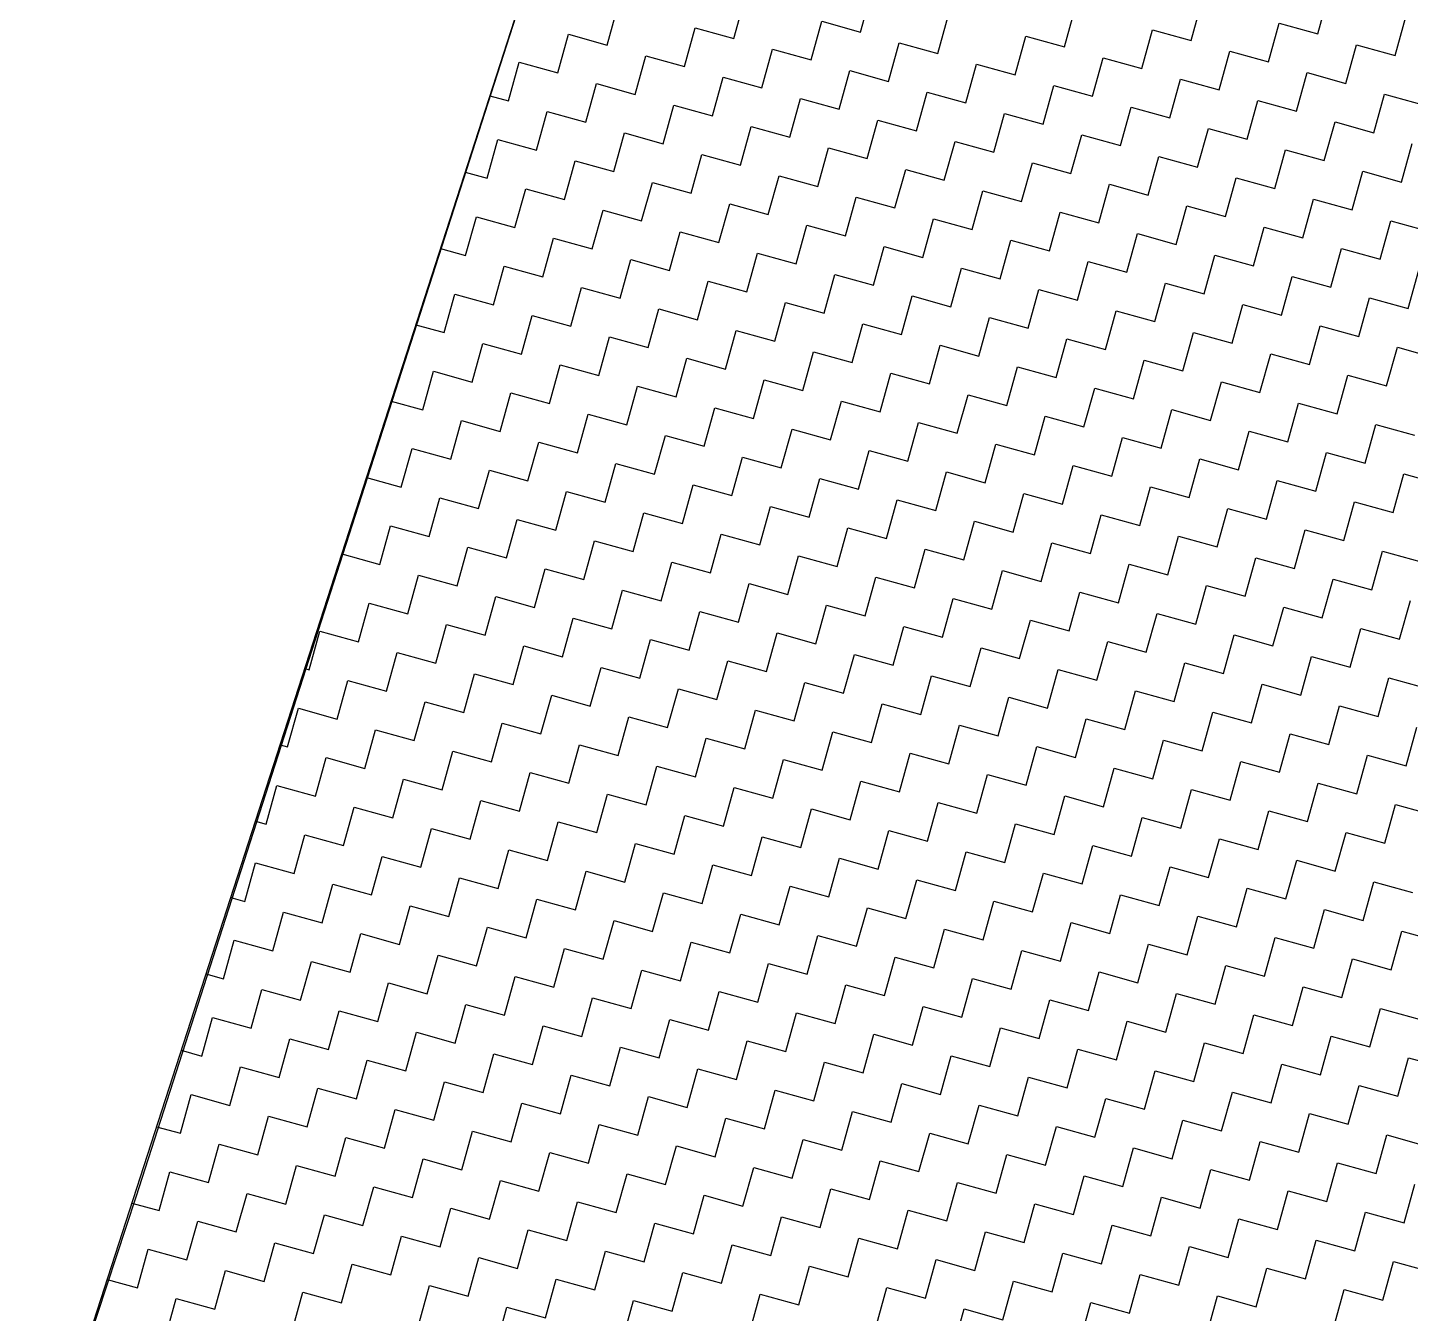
# Model space of a CAD drawing. Header units: metres. Extents: x 291974 to 293244, y 2020596 to 2023640.
# Drawn here: x 292537.1 to 292623.3, y 2022841 to 2022921.2 of the extents above; entities that cross this region are included whole.
import ezdxf

# ---------------------------------------------------------------- set-up
doc = ezdxf.new("R2010")
doc.units = ezdxf.units.M
doc.header["$MEASUREMENT"] = 0
doc.layers.add('POLY_HATCH', color=12, linetype='Continuous')
doc.layers.add('V_BOUND_LINE', color=7, linetype='Continuous')

msp = doc.modelspace()

# ---------------------------------------------------------------- linework, layer by layer
at = {"layer": 'POLY_HATCH'}
msp.add_line((292537.101, 2022827.772), (292619.303, 2023082.129), dxfattribs=at)
at = {"layer": 'POLY_HATCH', "linetype": 'Continuous'}
for p, q in [((292573.252, 2022920.145), (292573.92, 2022922.556)), ((292581.151, 2022920.55), (292581.82, 2022922.961)), ((292589.051, 2022920.955), (292589.72, 2022923.365)), ((292609.672, 2022920.428), (292610.341, 2022922.838)), ((292617.572, 2022920.832), (292618.241, 2022923.243)), ((292593.872, 2022919.618), (292594.541, 2022922.028)), ((292601.772, 2022920.023), (292602.441, 2022922.433)), ((292622.393, 2022919.495), (292623.061, 2022921.906)), ((292570.173, 2022918.403), (292570.841, 2022920.814)), ((292570.841, 2022920.814), (292573.252, 2022920.145)), ((292578.072, 2022918.808), (292578.741, 2022921.219)), ((292578.741, 2022921.219), (292581.151, 2022920.55)), ((292585.972, 2022919.213), (292586.641, 2022921.624)), ((292586.641, 2022921.624), (292589.051, 2022920.955)), ((292606.593, 2022918.686), (292607.262, 2022921.096)), ((292607.262, 2022921.096), (292609.672, 2022920.428)), ((292614.493, 2022919.091), (292615.162, 2022921.501)), ((292615.162, 2022921.501), (292617.572, 2022920.832)), ((292590.793, 2022917.876), (292591.462, 2022920.286)), ((292591.462, 2022920.286), (292593.872, 2022919.618)), ((292598.693, 2022918.281), (292599.362, 2022920.691)), ((292599.362, 2022920.691), (292601.772, 2022920.023)), ((292619.314, 2022917.753), (292619.982, 2022920.164)), ((292619.982, 2022920.164), (292622.393, 2022919.495)), ((292574.993, 2022917.066), (292575.662, 2022919.477)), ((292575.662, 2022919.477), (292578.072, 2022918.808)), ((292582.893, 2022917.471), (292583.562, 2022919.882)), ((292583.562, 2022919.882), (292585.972, 2022919.213)), ((292603.514, 2022916.944), (292604.183, 2022919.354)), ((292604.183, 2022919.354), (292606.593, 2022918.686)), ((292611.414, 2022917.349), (292612.083, 2022919.759)), ((292612.083, 2022919.759), (292614.493, 2022919.091)), ((292567.094, 2022916.662), (292567.762, 2022919.072)), ((292567.762, 2022919.072), (292570.173, 2022918.403)), ((292587.714, 2022916.134), (292588.383, 2022918.545)), ((292588.383, 2022918.545), (292590.793, 2022917.876)), ((292595.614, 2022916.539), (292596.283, 2022918.949)), ((292596.283, 2022918.949), (292598.693, 2022918.281)), ((292616.235, 2022916.012), (292616.903, 2022918.422)), ((292616.903, 2022918.422), (292619.314, 2022917.753)), ((292571.914, 2022915.324), (292572.583, 2022917.735)), ((292572.583, 2022917.735), (292574.993, 2022917.066)), ((292579.814, 2022915.729), (292580.483, 2022918.14)), ((292580.483, 2022918.14), (292582.893, 2022917.471)), ((292600.435, 2022915.202), (292601.104, 2022917.612)), ((292601.104, 2022917.612), (292603.514, 2022916.944)), ((292608.335, 2022915.607), (292609.004, 2022918.017)), ((292609.004, 2022918.017), (292611.414, 2022917.349)), ((292565.932, 2022916.984), (292567.094, 2022916.662)), ((292584.635, 2022914.392), (292585.304, 2022916.803)), ((292585.304, 2022916.803), (292587.714, 2022916.134)), ((292592.535, 2022914.797), (292593.204, 2022917.207)), ((292593.204, 2022917.207), (292595.614, 2022916.539)), ((292613.156, 2022914.27), (292613.824, 2022916.68)), ((292613.824, 2022916.68), (292616.235, 2022916.012)), ((292621.056, 2022914.674), (292621.724, 2022917.085)), ((292621.724, 2022917.085), (292624.135, 2022916.416)), ((292568.835, 2022913.583), (292569.504, 2022915.993)), ((292569.504, 2022915.993), (292571.914, 2022915.324)), ((292576.735, 2022913.987), (292577.404, 2022916.398)), ((292577.404, 2022916.398), (292579.814, 2022915.729)), ((292597.356, 2022913.46), (292598.025, 2022915.87)), ((292598.025, 2022915.87), (292600.435, 2022915.202)), ((292605.256, 2022913.865), (292605.925, 2022916.275)), ((292605.925, 2022916.275), (292608.335, 2022915.607)), ((292581.556, 2022912.65), (292582.225, 2022915.061)), ((292582.225, 2022915.061), (292584.635, 2022914.392)), ((292589.456, 2022913.055), (292590.125, 2022915.466)), ((292590.125, 2022915.466), (292592.535, 2022914.797)), ((292610.077, 2022912.528), (292610.745, 2022914.938)), ((292610.745, 2022914.938), (292613.156, 2022914.27)), ((292617.977, 2022912.933), (292618.645, 2022915.343)), ((292618.645, 2022915.343), (292621.056, 2022914.674)), ((292565.756, 2022911.841), (292566.425, 2022914.251)), ((292566.425, 2022914.251), (292568.835, 2022913.583)), ((292573.656, 2022912.245), (292574.325, 2022914.656)), ((292574.325, 2022914.656), (292576.735, 2022913.987)), ((292594.277, 2022911.718), (292594.946, 2022914.128)), ((292594.946, 2022914.128), (292597.356, 2022913.46)), ((292602.177, 2022912.123), (292602.846, 2022914.533)), ((292602.846, 2022914.533), (292605.256, 2022913.865)), ((292622.798, 2022911.595), (292623.466, 2022914.006)), ((292578.477, 2022910.908), (292579.146, 2022913.319)), ((292579.146, 2022913.319), (292581.556, 2022912.65)), ((292586.377, 2022911.313), (292587.046, 2022913.724)), ((292587.046, 2022913.724), (292589.456, 2022913.055)), ((292606.998, 2022910.786), (292607.666, 2022913.196)), ((292607.666, 2022913.196), (292610.077, 2022912.528)), ((292614.898, 2022911.191), (292615.566, 2022913.601)), ((292615.566, 2022913.601), (292617.977, 2022912.933)), ((292564.392, 2022912.219), (292565.756, 2022911.841)), ((292570.577, 2022910.504), (292571.246, 2022912.914)), ((292571.246, 2022912.914), (292573.656, 2022912.245)), ((292591.198, 2022909.976), (292591.867, 2022912.387)), ((292591.867, 2022912.387), (292594.277, 2022911.718)), ((292599.098, 2022910.381), (292599.767, 2022912.791)), ((292599.767, 2022912.791), (292602.177, 2022912.123)), ((292619.719, 2022909.854), (292620.387, 2022912.264)), ((292620.387, 2022912.264), (292622.798, 2022911.595)), ((292575.398, 2022909.166), (292576.067, 2022911.577)), ((292576.067, 2022911.577), (292578.477, 2022910.908)), ((292583.298, 2022909.571), (292583.967, 2022911.982)), ((292583.967, 2022911.982), (292586.377, 2022911.313)), ((292603.919, 2022909.044), (292604.587, 2022911.454)), ((292604.587, 2022911.454), (292606.998, 2022910.786)), ((292611.819, 2022909.449), (292612.487, 2022911.859)), ((292612.487, 2022911.859), (292614.898, 2022911.191)), ((292567.498, 2022908.762), (292568.167, 2022911.172)), ((292568.167, 2022911.172), (292570.577, 2022910.504)), ((292588.119, 2022908.234), (292588.788, 2022910.645)), ((292588.788, 2022910.645), (292591.198, 2022909.976)), ((292596.019, 2022908.639), (292596.688, 2022911.049)), ((292596.688, 2022911.049), (292599.098, 2022910.381)), ((292616.64, 2022908.112), (292617.308, 2022910.522)), ((292617.308, 2022910.522), (292619.719, 2022909.854)), ((292572.319, 2022907.425), (292572.988, 2022909.835)), ((292572.988, 2022909.835), (292575.398, 2022909.166)), ((292580.219, 2022907.829), (292580.888, 2022910.24)), ((292580.888, 2022910.24), (292583.298, 2022909.571)), ((292600.84, 2022907.302), (292601.508, 2022909.712)), ((292601.508, 2022909.712), (292603.919, 2022909.044)), ((292608.74, 2022907.707), (292609.408, 2022910.117)), ((292609.408, 2022910.117), (292611.819, 2022909.449)), ((292564.419, 2022907.02), (292565.088, 2022909.43)), ((292565.088, 2022909.43), (292567.498, 2022908.762)), ((292585.04, 2022906.492), (292585.709, 2022908.903)), ((292585.709, 2022908.903), (292588.119, 2022908.234)), ((292592.94, 2022906.897), (292593.609, 2022909.308)), ((292593.609, 2022909.308), (292596.019, 2022908.639)), ((292613.561, 2022906.37), (292614.229, 2022908.78)), ((292614.229, 2022908.78), (292616.64, 2022908.112)), ((292621.461, 2022906.775), (292622.129, 2022909.185)), ((292622.129, 2022909.185), (292624.54, 2022908.516)), ((292569.24, 2022905.683), (292569.909, 2022908.093)), ((292569.909, 2022908.093), (292572.319, 2022907.425)), ((292577.14, 2022906.087), (292577.809, 2022908.498)), ((292577.809, 2022908.498), (292580.219, 2022907.829)), ((292597.761, 2022905.56), (292598.429, 2022907.97)), ((292598.429, 2022907.97), (292600.84, 2022907.302)), ((292605.661, 2022905.965), (292606.329, 2022908.375)), ((292606.329, 2022908.375), (292608.74, 2022907.707)), ((292562.853, 2022907.454), (292564.419, 2022907.02)), ((292581.961, 2022904.75), (292582.63, 2022907.161)), ((292582.63, 2022907.161), (292585.04, 2022906.492)), ((292589.861, 2022905.155), (292590.53, 2022907.566)), ((292590.53, 2022907.566), (292592.94, 2022906.897)), ((292610.482, 2022904.628), (292611.15, 2022907.038)), ((292611.15, 2022907.038), (292613.561, 2022906.37)), ((292618.382, 2022905.033), (292619.05, 2022907.443)), ((292619.05, 2022907.443), (292621.461, 2022906.775)), ((292566.161, 2022903.941), (292566.83, 2022906.351)), ((292566.83, 2022906.351), (292569.24, 2022905.683)), ((292574.061, 2022904.346), (292574.73, 2022906.756)), ((292574.73, 2022906.756), (292577.14, 2022906.087)), ((292594.682, 2022903.818), (292595.35, 2022906.229)), ((292595.35, 2022906.229), (292597.761, 2022905.56)), ((292602.582, 2022904.223), (292603.25, 2022906.633)), ((292603.25, 2022906.633), (292605.661, 2022905.965)), ((292578.882, 2022903.008), (292579.551, 2022905.419)), ((292579.551, 2022905.419), (292581.961, 2022904.75)), ((292586.782, 2022903.413), (292587.451, 2022905.824)), ((292587.451, 2022905.824), (292589.861, 2022905.155)), ((292607.403, 2022902.886), (292608.071, 2022905.296)), ((292608.071, 2022905.296), (292610.482, 2022904.628)), ((292615.303, 2022903.291), (292615.971, 2022905.701)), ((292615.971, 2022905.701), (292618.382, 2022905.033)), ((292623.203, 2022903.696), (292623.871, 2022906.106)), ((292563.082, 2022902.199), (292563.751, 2022904.609)), ((292563.751, 2022904.609), (292566.161, 2022903.941)), ((292570.982, 2022902.604), (292571.651, 2022905.014)), ((292571.651, 2022905.014), (292574.061, 2022904.346)), ((292591.603, 2022902.076), (292592.271, 2022904.487)), ((292592.271, 2022904.487), (292594.682, 2022903.818)), ((292599.503, 2022902.481), (292600.171, 2022904.891)), ((292600.171, 2022904.891), (292602.582, 2022904.223)), ((292575.803, 2022901.267), (292576.472, 2022903.677)), ((292576.472, 2022903.677), (292578.882, 2022903.008)), ((292583.703, 2022901.671), (292584.372, 2022904.082)), ((292584.372, 2022904.082), (292586.782, 2022903.413)), ((292612.224, 2022901.549), (292612.892, 2022903.959)), ((292612.892, 2022903.959), (292615.303, 2022903.291)), ((292620.124, 2022901.954), (292620.792, 2022904.364)), ((292620.792, 2022904.364), (292623.203, 2022903.696)), ((292567.903, 2022900.862), (292568.572, 2022903.272)), ((292568.572, 2022903.272), (292570.982, 2022902.604)), ((292588.524, 2022900.334), (292589.192, 2022902.745)), ((292589.192, 2022902.745), (292591.603, 2022902.076)), ((292596.424, 2022900.739), (292597.092, 2022903.15)), ((292597.092, 2022903.15), (292599.503, 2022902.481)), ((292604.324, 2022901.144), (292604.992, 2022903.554)), ((292604.992, 2022903.554), (292607.403, 2022902.886)), ((292561.313, 2022902.69), (292563.082, 2022902.199)), ((292572.724, 2022899.525), (292573.393, 2022901.935)), ((292573.393, 2022901.935), (292575.803, 2022901.267)), ((292580.624, 2022899.929), (292581.293, 2022902.34)), ((292581.293, 2022902.34), (292583.703, 2022901.671)), ((292609.145, 2022899.807), (292609.813, 2022902.217)), ((292609.813, 2022902.217), (292612.224, 2022901.549)), ((292617.045, 2022900.212), (292617.713, 2022902.622)), ((292617.713, 2022902.622), (292620.124, 2022901.954)), ((292564.824, 2022899.12), (292565.493, 2022901.53)), ((292565.493, 2022901.53), (292567.903, 2022900.862)), ((292585.445, 2022898.592), (292586.113, 2022901.003)), ((292586.113, 2022901.003), (292588.524, 2022900.334)), ((292593.345, 2022898.997), (292594.013, 2022901.408)), ((292594.013, 2022901.408), (292596.424, 2022900.739)), ((292601.245, 2022899.402), (292601.913, 2022901.812)), ((292601.913, 2022901.812), (292604.324, 2022901.144)), ((292621.866, 2022898.875), (292622.534, 2022901.285)), ((292622.534, 2022901.285), (292624.945, 2022900.617)), ((292569.645, 2022897.783), (292570.314, 2022900.193)), ((292570.314, 2022900.193), (292572.724, 2022899.525)), ((292577.545, 2022898.188), (292578.214, 2022900.598)), ((292578.214, 2022900.598), (292580.624, 2022899.929)), ((292606.066, 2022898.065), (292606.734, 2022900.475)), ((292606.734, 2022900.475), (292609.145, 2022899.807)), ((292613.966, 2022898.47), (292614.634, 2022900.88)), ((292614.634, 2022900.88), (292617.045, 2022900.212)), ((292561.745, 2022897.378), (292562.414, 2022899.788)), ((292562.414, 2022899.788), (292564.824, 2022899.12)), ((292582.366, 2022896.85), (292583.034, 2022899.261)), ((292583.034, 2022899.261), (292585.445, 2022898.592)), ((292590.266, 2022897.255), (292590.934, 2022899.666)), ((292590.934, 2022899.666), (292593.345, 2022898.997)), ((292598.166, 2022897.66), (292598.834, 2022900.071)), ((292598.834, 2022900.071), (292601.245, 2022899.402)), ((292618.787, 2022897.133), (292619.455, 2022899.543)), ((292619.455, 2022899.543), (292621.866, 2022898.875)), ((292566.566, 2022896.041), (292567.235, 2022898.451)), ((292567.235, 2022898.451), (292569.645, 2022897.783)), ((292574.466, 2022896.446), (292575.135, 2022898.856)), ((292575.135, 2022898.856), (292577.545, 2022898.188)), ((292602.987, 2022896.323), (292603.655, 2022898.733)), ((292603.655, 2022898.733), (292606.066, 2022898.065)), ((292610.887, 2022896.728), (292611.555, 2022899.138)), ((292611.555, 2022899.138), (292613.966, 2022898.47)), ((292559.773, 2022897.925), (292561.745, 2022897.378)), ((292587.187, 2022895.513), (292587.855, 2022897.924)), ((292587.855, 2022897.924), (292590.266, 2022897.255)), ((292595.087, 2022895.918), (292595.755, 2022898.329)), ((292595.755, 2022898.329), (292598.166, 2022897.66)), ((292615.708, 2022895.391), (292616.376, 2022897.801)), ((292616.376, 2022897.801), (292618.787, 2022897.133)), ((292563.487, 2022894.299), (292564.156, 2022896.709)), ((292564.156, 2022896.709), (292566.566, 2022896.041)), ((292571.387, 2022894.704), (292572.056, 2022897.114)), ((292572.056, 2022897.114), (292574.466, 2022896.446)), ((292579.287, 2022895.109), (292579.955, 2022897.519)), ((292579.955, 2022897.519), (292582.366, 2022896.85)), ((292599.908, 2022894.581), (292600.576, 2022896.992)), ((292600.576, 2022896.992), (292602.987, 2022896.323)), ((292607.808, 2022894.986), (292608.476, 2022897.396)), ((292608.476, 2022897.396), (292610.887, 2022896.728)), ((292584.108, 2022893.771), (292584.776, 2022896.182)), ((292584.776, 2022896.182), (292587.187, 2022895.513)), ((292592.008, 2022894.176), (292592.676, 2022896.587)), ((292592.676, 2022896.587), (292595.087, 2022895.918)), ((292612.629, 2022893.649), (292613.297, 2022896.059)), ((292613.297, 2022896.059), (292615.708, 2022895.391)), ((292620.528, 2022894.054), (292621.197, 2022896.464)), ((292621.197, 2022896.464), (292623.607, 2022895.796)), ((292560.408, 2022892.557), (292561.077, 2022894.967)), ((292561.077, 2022894.967), (292563.487, 2022894.299)), ((292568.308, 2022892.962), (292568.977, 2022895.372)), ((292568.977, 2022895.372), (292571.387, 2022894.704)), ((292576.208, 2022893.367), (292576.876, 2022895.777)), ((292576.876, 2022895.777), (292579.287, 2022895.109)), ((292596.829, 2022892.839), (292597.497, 2022895.25)), ((292597.497, 2022895.25), (292599.908, 2022894.581)), ((292604.729, 2022893.244), (292605.397, 2022895.654)), ((292605.397, 2022895.654), (292607.808, 2022894.986)), ((292581.029, 2022892.03), (292581.697, 2022894.44)), ((292581.697, 2022894.44), (292584.108, 2022893.771)), ((292588.929, 2022892.434), (292589.597, 2022894.845)), ((292589.597, 2022894.845), (292592.008, 2022894.176)), ((292609.55, 2022891.907), (292610.218, 2022894.317)), ((292610.218, 2022894.317), (292612.629, 2022893.649)), ((292617.449, 2022892.312), (292618.118, 2022894.722)), ((292618.118, 2022894.722), (292620.528, 2022894.054)), ((292565.229, 2022891.22), (292565.898, 2022893.63)), ((292565.898, 2022893.63), (292568.308, 2022892.962)), ((292573.129, 2022891.625), (292573.797, 2022894.035)), ((292573.797, 2022894.035), (292576.208, 2022893.367)), ((292593.75, 2022891.097), (292594.418, 2022893.508)), ((292594.418, 2022893.508), (292596.829, 2022892.839)), ((292601.65, 2022891.502), (292602.318, 2022893.913)), ((292602.318, 2022893.913), (292604.729, 2022893.244)), ((292622.27, 2022890.975), (292622.939, 2022893.385)), ((292622.939, 2022893.385), (292625.349, 2022892.717)), ((292558.233, 2022893.16), (292560.408, 2022892.557)), ((292577.95, 2022890.288), (292578.618, 2022892.698)), ((292578.618, 2022892.698), (292581.029, 2022892.03)), ((292585.85, 2022890.692), (292586.518, 2022893.103)), ((292586.518, 2022893.103), (292588.929, 2022892.434)), ((292606.471, 2022890.165), (292607.139, 2022892.575)), ((292607.139, 2022892.575), (292609.55, 2022891.907)), ((292614.37, 2022890.57), (292615.039, 2022892.98)), ((292615.039, 2022892.98), (292617.449, 2022892.312)), ((292562.15, 2022889.478), (292562.819, 2022891.888)), ((292562.819, 2022891.888), (292565.229, 2022891.22)), ((292570.05, 2022889.883), (292570.718, 2022892.293)), ((292570.718, 2022892.293), (292573.129, 2022891.625)), ((292590.671, 2022889.355), (292591.339, 2022891.766)), ((292591.339, 2022891.766), (292593.75, 2022891.097)), ((292598.571, 2022889.76), (292599.239, 2022892.171)), ((292599.239, 2022892.171), (292601.65, 2022891.502)), ((292619.191, 2022889.233), (292619.86, 2022891.643)), ((292619.86, 2022891.643), (292622.27, 2022890.975)), ((292574.871, 2022888.546), (292575.539, 2022890.956)), ((292575.539, 2022890.956), (292577.95, 2022890.288)), ((292582.771, 2022888.951), (292583.439, 2022891.361)), ((292583.439, 2022891.361), (292585.85, 2022890.692)), ((292603.392, 2022888.423), (292604.06, 2022890.834)), ((292604.06, 2022890.834), (292606.471, 2022890.165)), ((292611.291, 2022888.828), (292611.96, 2022891.238)), ((292611.96, 2022891.238), (292614.37, 2022890.57)), ((292559.071, 2022887.736), (292559.74, 2022890.146)), ((292559.74, 2022890.146), (292562.15, 2022889.478)), ((292566.971, 2022888.141), (292567.639, 2022890.551)), ((292567.639, 2022890.551), (292570.05, 2022889.883)), ((292587.592, 2022887.613), (292588.26, 2022890.024)), ((292588.26, 2022890.024), (292590.671, 2022889.355)), ((292595.492, 2022888.018), (292596.16, 2022890.429)), ((292596.16, 2022890.429), (292598.571, 2022889.76)), ((292616.112, 2022887.491), (292616.781, 2022889.901)), ((292616.781, 2022889.901), (292619.191, 2022889.233)), ((292571.792, 2022886.804), (292572.46, 2022889.214)), ((292572.46, 2022889.214), (292574.871, 2022888.546)), ((292579.692, 2022887.209), (292580.36, 2022889.619)), ((292580.36, 2022889.619), (292582.771, 2022888.951)), ((292600.313, 2022886.681), (292600.981, 2022889.092)), ((292600.981, 2022889.092), (292603.392, 2022888.423)), ((292608.212, 2022887.086), (292608.881, 2022889.496)), ((292608.881, 2022889.496), (292611.291, 2022888.828)), ((292556.693, 2022888.396), (292559.071, 2022887.736)), ((292563.892, 2022886.399), (292564.56, 2022888.809)), ((292564.56, 2022888.809), (292566.971, 2022888.141)), ((292584.513, 2022885.872), (292585.181, 2022888.282)), ((292585.181, 2022888.282), (292587.592, 2022887.613)), ((292592.413, 2022886.276), (292593.081, 2022888.687)), ((292593.081, 2022888.687), (292595.492, 2022888.018)), ((292613.033, 2022885.749), (292613.702, 2022888.159)), ((292613.702, 2022888.159), (292616.112, 2022887.491)), ((292620.933, 2022886.154), (292621.602, 2022888.564)), ((292621.602, 2022888.564), (292624.012, 2022887.896)), ((292555.992, 2022885.994), (292556.445, 2022887.628)), ((292568.713, 2022885.062), (292569.381, 2022887.472)), ((292569.381, 2022887.472), (292571.792, 2022886.804)), ((292576.613, 2022885.467), (292577.281, 2022887.877)), ((292577.281, 2022887.877), (292579.692, 2022887.209)), ((292597.234, 2022884.939), (292597.902, 2022887.35)), ((292597.902, 2022887.35), (292600.313, 2022886.681)), ((292605.133, 2022885.344), (292605.802, 2022887.755)), ((292605.802, 2022887.755), (292608.212, 2022887.086)), ((292560.813, 2022884.657), (292561.481, 2022887.067)), ((292561.481, 2022887.067), (292563.892, 2022886.399)), ((292581.434, 2022884.13), (292582.102, 2022886.54)), ((292582.102, 2022886.54), (292584.513, 2022885.872)), ((292589.334, 2022884.534), (292590.002, 2022886.945)), ((292590.002, 2022886.945), (292592.413, 2022886.276)), ((292609.954, 2022884.007), (292610.623, 2022886.417)), ((292610.623, 2022886.417), (292613.033, 2022885.749)), ((292617.854, 2022884.412), (292618.523, 2022886.822)), ((292618.523, 2022886.822), (292620.933, 2022886.154)), ((292555.923, 2022886.013), (292555.992, 2022885.994)), ((292565.634, 2022883.32), (292566.302, 2022885.73)), ((292566.302, 2022885.73), (292568.713, 2022885.062)), ((292573.534, 2022883.725), (292574.202, 2022886.135)), ((292574.202, 2022886.135), (292576.613, 2022885.467)), ((292594.155, 2022883.197), (292594.823, 2022885.608)), ((292594.823, 2022885.608), (292597.234, 2022884.939)), ((292602.054, 2022883.602), (292602.723, 2022886.013)), ((292602.723, 2022886.013), (292605.133, 2022885.344)), ((292622.675, 2022883.075), (292623.344, 2022885.485)), ((292557.734, 2022882.915), (292558.402, 2022885.326)), ((292558.402, 2022885.326), (292560.813, 2022884.657)), ((292578.355, 2022882.388), (292579.023, 2022884.798)), ((292579.023, 2022884.798), (292581.434, 2022884.13)), ((292586.255, 2022882.793), (292586.923, 2022885.203)), ((292586.923, 2022885.203), (292589.334, 2022884.534)), ((292606.875, 2022882.265), (292607.544, 2022884.676)), ((292607.544, 2022884.676), (292609.954, 2022884.007)), ((292614.775, 2022882.67), (292615.444, 2022885.08)), ((292615.444, 2022885.08), (292617.854, 2022884.412)), ((292562.555, 2022881.578), (292563.223, 2022883.988)), ((292563.223, 2022883.988), (292565.634, 2022883.32)), ((292570.455, 2022881.983), (292571.123, 2022884.393)), ((292571.123, 2022884.393), (292573.534, 2022883.725)), ((292591.076, 2022881.455), (292591.744, 2022883.866)), ((292591.744, 2022883.866), (292594.155, 2022883.197)), ((292598.975, 2022881.86), (292599.644, 2022884.271)), ((292599.644, 2022884.271), (292602.054, 2022883.602)), ((292619.596, 2022881.333), (292620.265, 2022883.743)), ((292620.265, 2022883.743), (292622.675, 2022883.075)), ((292554.655, 2022881.173), (292555.323, 2022883.584)), ((292555.323, 2022883.584), (292557.734, 2022882.915)), ((292575.276, 2022880.646), (292575.944, 2022883.056)), ((292575.944, 2022883.056), (292578.355, 2022882.388)), ((292583.176, 2022881.051), (292583.844, 2022883.461)), ((292583.844, 2022883.461), (292586.255, 2022882.793)), ((292603.796, 2022880.523), (292604.465, 2022882.934)), ((292604.465, 2022882.934), (292606.875, 2022882.265)), ((292611.696, 2022880.928), (292612.365, 2022883.338)), ((292612.365, 2022883.338), (292614.775, 2022882.67)), ((292559.476, 2022879.836), (292560.144, 2022882.247)), ((292560.144, 2022882.247), (292562.555, 2022881.578)), ((292567.376, 2022880.241), (292568.044, 2022882.651)), ((292568.044, 2022882.651), (292570.455, 2022881.983)), ((292587.997, 2022879.714), (292588.665, 2022882.124)), ((292588.665, 2022882.124), (292591.076, 2022881.455)), ((292595.896, 2022880.118), (292596.565, 2022882.529)), ((292596.565, 2022882.529), (292598.975, 2022881.86)), ((292616.517, 2022879.591), (292617.186, 2022882.001)), ((292617.186, 2022882.001), (292619.596, 2022881.333)), ((292554.383, 2022881.248), (292554.655, 2022881.173)), ((292572.197, 2022878.904), (292572.865, 2022881.314)), ((292572.865, 2022881.314), (292575.276, 2022880.646)), ((292580.097, 2022879.309), (292580.765, 2022881.719)), ((292580.765, 2022881.719), (292583.176, 2022881.051)), ((292600.717, 2022878.781), (292601.386, 2022881.192)), ((292601.386, 2022881.192), (292603.796, 2022880.523)), ((292608.617, 2022879.186), (292609.286, 2022881.597)), ((292609.286, 2022881.597), (292611.696, 2022880.928)), ((292556.397, 2022878.094), (292557.065, 2022880.505)), ((292557.065, 2022880.505), (292559.476, 2022879.836)), ((292564.297, 2022878.499), (292564.965, 2022880.909)), ((292564.965, 2022880.909), (292567.376, 2022880.241)), ((292584.918, 2022877.972), (292585.586, 2022880.382)), ((292585.586, 2022880.382), (292587.997, 2022879.714)), ((292592.817, 2022878.376), (292593.486, 2022880.787)), ((292593.486, 2022880.787), (292595.896, 2022880.118)), ((292621.338, 2022878.254), (292622.007, 2022880.664)), ((292622.007, 2022880.664), (292624.417, 2022879.996)), ((292569.118, 2022877.162), (292569.786, 2022879.572)), ((292569.786, 2022879.572), (292572.197, 2022878.904)), ((292577.018, 2022877.567), (292577.686, 2022879.977)), ((292577.686, 2022879.977), (292580.097, 2022879.309)), ((292597.638, 2022877.039), (292598.307, 2022879.45)), ((292598.307, 2022879.45), (292600.717, 2022878.781)), ((292605.538, 2022877.444), (292606.207, 2022879.855)), ((292606.207, 2022879.855), (292608.617, 2022879.186)), ((292613.438, 2022877.849), (292614.107, 2022880.259)), ((292614.107, 2022880.259), (292616.517, 2022879.591)), ((292553.318, 2022876.352), (292553.986, 2022878.763)), ((292553.986, 2022878.763), (292556.397, 2022878.094)), ((292561.218, 2022876.757), (292561.886, 2022879.168)), ((292561.886, 2022879.168), (292564.297, 2022878.499)), ((292581.839, 2022876.23), (292582.507, 2022878.64)), ((292582.507, 2022878.64), (292584.918, 2022877.972)), ((292589.738, 2022876.635), (292590.407, 2022879.045)), ((292590.407, 2022879.045), (292592.817, 2022878.376)), ((292618.259, 2022876.512), (292618.928, 2022878.922)), ((292618.928, 2022878.922), (292621.338, 2022878.254)), ((292566.039, 2022875.42), (292566.707, 2022877.83)), ((292566.707, 2022877.83), (292569.118, 2022877.162)), ((292573.939, 2022875.825), (292574.607, 2022878.235)), ((292574.607, 2022878.235), (292577.018, 2022877.567)), ((292594.559, 2022875.297), (292595.228, 2022877.708)), ((292595.228, 2022877.708), (292597.638, 2022877.039)), ((292602.459, 2022875.702), (292603.128, 2022878.113)), ((292603.128, 2022878.113), (292605.538, 2022877.444)), ((292610.359, 2022876.107), (292611.028, 2022878.518)), ((292611.028, 2022878.518), (292613.438, 2022877.849)), ((292558.139, 2022875.015), (292558.807, 2022877.426)), ((292558.807, 2022877.426), (292561.218, 2022876.757)), ((292578.76, 2022874.488), (292579.428, 2022876.898)), ((292579.428, 2022876.898), (292581.839, 2022876.23)), ((292586.659, 2022874.893), (292587.328, 2022877.303)), ((292587.328, 2022877.303), (292589.738, 2022876.635)), ((292615.18, 2022874.77), (292615.849, 2022877.18)), ((292615.849, 2022877.18), (292618.259, 2022876.512)), ((292623.08, 2022875.175), (292623.749, 2022877.585)), ((292552.844, 2022876.484), (292553.318, 2022876.352)), ((292562.96, 2022873.678), (292563.628, 2022876.089)), ((292563.628, 2022876.089), (292566.039, 2022875.42)), ((292570.86, 2022874.083), (292571.528, 2022876.493)), ((292571.528, 2022876.493), (292573.939, 2022875.825)), ((292591.48, 2022873.556), (292592.149, 2022875.966)), ((292592.149, 2022875.966), (292594.559, 2022875.297)), ((292599.38, 2022873.96), (292600.049, 2022876.371)), ((292600.049, 2022876.371), (292602.459, 2022875.702)), ((292607.28, 2022874.365), (292607.949, 2022876.776)), ((292607.949, 2022876.776), (292610.359, 2022876.107)), ((292555.06, 2022873.273), (292555.728, 2022875.684)), ((292555.728, 2022875.684), (292558.139, 2022875.015)), ((292575.681, 2022872.746), (292576.349, 2022875.156)), ((292576.349, 2022875.156), (292578.76, 2022874.488)), ((292583.58, 2022873.151), (292584.249, 2022875.561)), ((292584.249, 2022875.561), (292586.659, 2022874.893)), ((292612.101, 2022873.028), (292612.77, 2022875.439)), ((292612.77, 2022875.439), (292615.18, 2022874.77)), ((292620.001, 2022873.433), (292620.67, 2022875.843)), ((292620.67, 2022875.843), (292623.08, 2022875.175)), ((292559.881, 2022871.936), (292560.549, 2022874.347)), ((292560.549, 2022874.347), (292562.96, 2022873.678)), ((292567.781, 2022872.341), (292568.449, 2022874.751)), ((292568.449, 2022874.751), (292570.86, 2022874.083)), ((292596.301, 2022872.218), (292596.97, 2022874.629)), ((292596.97, 2022874.629), (292599.38, 2022873.96)), ((292604.201, 2022872.623), (292604.87, 2022875.034)), ((292604.87, 2022875.034), (292607.28, 2022874.365)), ((292551.981, 2022871.531), (292552.649, 2022873.942)), ((292552.649, 2022873.942), (292555.06, 2022873.273)), ((292572.602, 2022871.004), (292573.27, 2022873.414)), ((292573.27, 2022873.414), (292575.681, 2022872.746)), ((292580.501, 2022871.409), (292581.17, 2022873.819)), ((292581.17, 2022873.819), (292583.58, 2022873.151)), ((292588.401, 2022871.814), (292589.07, 2022874.224)), ((292589.07, 2022874.224), (292591.48, 2022873.556)), ((292609.022, 2022871.286), (292609.691, 2022873.697)), ((292609.691, 2022873.697), (292612.101, 2022873.028)), ((292616.922, 2022871.691), (292617.591, 2022874.101)), ((292617.591, 2022874.101), (292620.001, 2022873.433)), ((292556.802, 2022870.194), (292557.47, 2022872.605)), ((292557.47, 2022872.605), (292559.881, 2022871.936)), ((292564.702, 2022870.599), (292565.37, 2022873.01)), ((292565.37, 2022873.01), (292567.781, 2022872.341)), ((292593.222, 2022870.477), (292593.891, 2022872.887)), ((292593.891, 2022872.887), (292596.301, 2022872.218)), ((292601.122, 2022870.881), (292601.791, 2022873.292)), ((292601.791, 2022873.292), (292604.201, 2022872.623)), ((292621.743, 2022870.354), (292622.412, 2022872.764)), ((292622.412, 2022872.764), (292624.822, 2022872.096)), ((292551.304, 2022871.719), (292551.981, 2022871.531)), ((292569.523, 2022869.262), (292570.191, 2022871.672)), ((292570.191, 2022871.672), (292572.602, 2022871.004)), ((292577.422, 2022869.667), (292578.091, 2022872.077)), ((292578.091, 2022872.077), (292580.501, 2022871.409)), ((292585.322, 2022870.072), (292585.991, 2022872.482)), ((292585.991, 2022872.482), (292588.401, 2022871.814)), ((292605.943, 2022869.544), (292606.612, 2022871.955)), ((292606.612, 2022871.955), (292609.022, 2022871.286)), ((292613.843, 2022869.949), (292614.512, 2022872.36)), ((292614.512, 2022872.36), (292616.922, 2022871.691)), ((292553.723, 2022868.452), (292554.391, 2022870.863)), ((292554.391, 2022870.863), (292556.802, 2022870.194)), ((292561.623, 2022868.857), (292562.291, 2022871.268)), ((292562.291, 2022871.268), (292564.702, 2022870.599)), ((292590.143, 2022868.735), (292590.812, 2022871.145)), ((292590.812, 2022871.145), (292593.222, 2022870.477)), ((292598.043, 2022869.139), (292598.712, 2022871.55)), ((292598.712, 2022871.55), (292601.122, 2022870.881)), ((292618.664, 2022868.612), (292619.333, 2022871.022)), ((292619.333, 2022871.022), (292621.743, 2022870.354)), ((292566.444, 2022867.52), (292567.112, 2022869.931)), ((292567.112, 2022869.931), (292569.523, 2022869.262)), ((292574.343, 2022867.925), (292575.012, 2022870.335)), ((292575.012, 2022870.335), (292577.422, 2022869.667)), ((292582.243, 2022868.33), (292582.912, 2022870.74)), ((292582.912, 2022870.74), (292585.322, 2022870.072)), ((292602.864, 2022867.802), (292603.533, 2022870.213)), ((292603.533, 2022870.213), (292605.943, 2022869.544)), ((292610.764, 2022868.207), (292611.433, 2022870.618)), ((292611.433, 2022870.618), (292613.843, 2022869.949)), ((292550.644, 2022866.71), (292551.312, 2022869.121)), ((292551.312, 2022869.121), (292553.723, 2022868.452)), ((292558.544, 2022867.115), (292559.212, 2022869.526)), ((292559.212, 2022869.526), (292561.623, 2022868.857)), ((292587.064, 2022866.993), (292587.733, 2022869.403)), ((292587.733, 2022869.403), (292590.143, 2022868.735)), ((292594.964, 2022867.398), (292595.633, 2022869.808)), ((292595.633, 2022869.808), (292598.043, 2022869.139)), ((292615.585, 2022866.87), (292616.254, 2022869.281)), ((292616.254, 2022869.281), (292618.664, 2022868.612)), ((292571.264, 2022866.183), (292571.933, 2022868.593)), ((292571.933, 2022868.593), (292574.343, 2022867.925)), ((292579.164, 2022866.588), (292579.833, 2022868.998)), ((292579.833, 2022868.998), (292582.243, 2022868.33)), ((292599.785, 2022866.06), (292600.454, 2022868.471)), ((292600.454, 2022868.471), (292602.864, 2022867.802)), ((292607.685, 2022866.465), (292608.354, 2022868.876)), ((292608.354, 2022868.876), (292610.764, 2022868.207)), ((292555.465, 2022865.373), (292556.133, 2022867.784)), ((292556.133, 2022867.784), (292558.544, 2022867.115)), ((292563.365, 2022865.778), (292564.033, 2022868.189)), ((292564.033, 2022868.189), (292566.444, 2022867.52)), ((292583.985, 2022865.251), (292584.654, 2022867.661)), ((292584.654, 2022867.661), (292587.064, 2022866.993)), ((292591.885, 2022865.656), (292592.554, 2022868.066)), ((292592.554, 2022868.066), (292594.964, 2022867.398)), ((292612.506, 2022865.128), (292613.175, 2022867.539)), ((292613.175, 2022867.539), (292615.585, 2022866.87)), ((292620.406, 2022865.533), (292621.074, 2022867.943)), ((292621.074, 2022867.943), (292623.485, 2022867.275)), ((292549.764, 2022866.954), (292550.644, 2022866.71)), ((292568.185, 2022864.441), (292568.854, 2022866.852)), ((292568.854, 2022866.852), (292571.264, 2022866.183)), ((292576.085, 2022864.846), (292576.754, 2022867.256)), ((292576.754, 2022867.256), (292579.164, 2022866.588)), ((292596.706, 2022864.319), (292597.375, 2022866.729)), ((292597.375, 2022866.729), (292599.785, 2022866.06)), ((292604.606, 2022864.723), (292605.275, 2022867.134)), ((292605.275, 2022867.134), (292607.685, 2022866.465)), ((292552.386, 2022863.631), (292553.054, 2022866.042)), ((292553.054, 2022866.042), (292555.465, 2022865.373)), ((292560.286, 2022864.036), (292560.954, 2022866.447)), ((292560.954, 2022866.447), (292563.365, 2022865.778)), ((292580.906, 2022863.509), (292581.575, 2022865.919)), ((292581.575, 2022865.919), (292583.985, 2022865.251)), ((292588.806, 2022863.914), (292589.475, 2022866.324)), ((292589.475, 2022866.324), (292591.885, 2022865.656)), ((292609.427, 2022863.386), (292610.096, 2022865.797)), ((292610.096, 2022865.797), (292612.506, 2022865.128)), ((292617.327, 2022863.791), (292617.995, 2022866.202)), ((292617.995, 2022866.202), (292620.406, 2022865.533)), ((292565.106, 2022862.699), (292565.775, 2022865.11)), ((292565.775, 2022865.11), (292568.185, 2022864.441)), ((292573.006, 2022863.104), (292573.675, 2022865.514)), ((292573.675, 2022865.514), (292576.085, 2022864.846)), ((292593.627, 2022862.577), (292594.296, 2022864.987)), ((292594.296, 2022864.987), (292596.706, 2022864.319)), ((292601.527, 2022862.981), (292602.196, 2022865.392)), ((292602.196, 2022865.392), (292604.606, 2022864.723)), ((292622.148, 2022862.454), (292622.816, 2022864.864)), ((292622.816, 2022864.864), (292625.227, 2022864.196)), ((292549.307, 2022861.89), (292549.975, 2022864.3)), ((292549.975, 2022864.3), (292552.386, 2022863.631)), ((292557.207, 2022862.294), (292557.875, 2022864.705)), ((292557.875, 2022864.705), (292560.286, 2022864.036)), ((292577.827, 2022861.767), (292578.496, 2022864.177)), ((292578.496, 2022864.177), (292580.906, 2022863.509)), ((292585.727, 2022862.172), (292586.396, 2022864.582)), ((292586.396, 2022864.582), (292588.806, 2022863.914)), ((292606.348, 2022861.644), (292607.017, 2022864.055)), ((292607.017, 2022864.055), (292609.427, 2022863.386)), ((292614.248, 2022862.049), (292614.916, 2022864.46)), ((292614.916, 2022864.46), (292617.327, 2022863.791)), ((292562.027, 2022860.957), (292562.696, 2022863.368)), ((292562.696, 2022863.368), (292565.106, 2022862.699)), ((292569.927, 2022861.362), (292570.596, 2022863.773)), ((292570.596, 2022863.773), (292573.006, 2022863.104)), ((292590.548, 2022860.835), (292591.217, 2022863.245)), ((292591.217, 2022863.245), (292593.627, 2022862.577)), ((292598.448, 2022861.24), (292599.117, 2022863.65)), ((292599.117, 2022863.65), (292601.527, 2022862.981)), ((292619.069, 2022860.712), (292619.737, 2022863.123)), ((292619.737, 2022863.123), (292622.148, 2022862.454)), ((292548.224, 2022862.19), (292549.307, 2022861.89)), ((292554.128, 2022860.552), (292554.796, 2022862.963)), ((292554.796, 2022862.963), (292557.207, 2022862.294)), ((292574.748, 2022860.025), (292575.417, 2022862.435)), ((292575.417, 2022862.435), (292577.827, 2022861.767)), ((292582.648, 2022860.43), (292583.317, 2022862.84)), ((292583.317, 2022862.84), (292585.727, 2022862.172)), ((292603.269, 2022859.902), (292603.938, 2022862.313)), ((292603.938, 2022862.313), (292606.348, 2022861.644)), ((292611.169, 2022860.307), (292611.837, 2022862.718)), ((292611.837, 2022862.718), (292614.248, 2022862.049)), ((292558.948, 2022859.215), (292559.617, 2022861.626)), ((292559.617, 2022861.626), (292562.027, 2022860.957)), ((292566.848, 2022859.62), (292567.517, 2022862.031)), ((292567.517, 2022862.031), (292569.927, 2022861.362)), ((292587.469, 2022859.093), (292588.138, 2022861.503)), ((292588.138, 2022861.503), (292590.548, 2022860.835)), ((292595.369, 2022859.498), (292596.038, 2022861.908)), ((292596.038, 2022861.908), (292598.448, 2022861.24)), ((292615.99, 2022858.97), (292616.658, 2022861.381)), ((292616.658, 2022861.381), (292619.069, 2022860.712)), ((292551.049, 2022858.811), (292551.717, 2022861.221)), ((292551.717, 2022861.221), (292554.128, 2022860.552)), ((292571.669, 2022858.283), (292572.338, 2022860.694)), ((292572.338, 2022860.694), (292574.748, 2022860.025)), ((292579.569, 2022858.688), (292580.238, 2022861.098)), ((292580.238, 2022861.098), (292582.648, 2022860.43)), ((292600.19, 2022858.161), (292600.859, 2022860.571)), ((292600.859, 2022860.571), (292603.269, 2022859.902)), ((292608.09, 2022858.565), (292608.758, 2022860.976)), ((292608.758, 2022860.976), (292611.169, 2022860.307)), ((292555.869, 2022857.473), (292556.538, 2022859.884)), ((292556.538, 2022859.884), (292558.948, 2022859.215)), ((292563.769, 2022857.878), (292564.438, 2022860.289)), ((292564.438, 2022860.289), (292566.848, 2022859.62)), ((292584.39, 2022857.351), (292585.059, 2022859.761)), ((292585.059, 2022859.761), (292587.469, 2022859.093)), ((292592.29, 2022857.756), (292592.959, 2022860.166)), ((292592.959, 2022860.166), (292595.369, 2022859.498)), ((292612.911, 2022857.228), (292613.579, 2022859.639)), ((292613.579, 2022859.639), (292615.99, 2022858.97)), ((292620.811, 2022857.633), (292621.479, 2022860.044)), ((292621.479, 2022860.044), (292623.89, 2022859.375)), ((292547.97, 2022857.069), (292548.638, 2022859.479)), ((292548.638, 2022859.479), (292551.049, 2022858.811)), ((292568.59, 2022856.541), (292569.259, 2022858.952)), ((292569.259, 2022858.952), (292571.669, 2022858.283)), ((292576.49, 2022856.946), (292577.159, 2022859.356)), ((292577.159, 2022859.356), (292579.569, 2022858.688)), ((292597.111, 2022856.419), (292597.78, 2022858.829)), ((292597.78, 2022858.829), (292600.19, 2022858.161)), ((292605.011, 2022856.823), (292605.679, 2022859.234)), ((292605.679, 2022859.234), (292608.09, 2022858.565)), ((292552.79, 2022855.732), (292553.459, 2022858.142)), ((292553.459, 2022858.142), (292555.869, 2022857.473)), ((292560.69, 2022856.136), (292561.359, 2022858.547)), ((292561.359, 2022858.547), (292563.769, 2022857.878)), ((292581.311, 2022855.609), (292581.98, 2022858.019)), ((292581.98, 2022858.019), (292584.39, 2022857.351)), ((292589.211, 2022856.014), (292589.88, 2022858.424)), ((292589.88, 2022858.424), (292592.29, 2022857.756)), ((292609.832, 2022855.486), (292610.5, 2022857.897)), ((292610.5, 2022857.897), (292612.911, 2022857.228)), ((292617.732, 2022855.891), (292618.4, 2022858.302)), ((292618.4, 2022858.302), (292620.811, 2022857.633)), ((292546.684, 2022857.425), (292547.97, 2022857.069)), ((292565.511, 2022854.799), (292566.18, 2022857.21)), ((292566.18, 2022857.21), (292568.59, 2022856.541)), ((292573.411, 2022855.204), (292574.08, 2022857.615)), ((292574.08, 2022857.615), (292576.49, 2022856.946)), ((292594.032, 2022854.677), (292594.701, 2022857.087)), ((292594.701, 2022857.087), (292597.111, 2022856.419)), ((292601.932, 2022855.082), (292602.6, 2022857.492)), ((292602.6, 2022857.492), (292605.011, 2022856.823)), ((292549.711, 2022853.99), (292550.38, 2022856.4)), ((292550.38, 2022856.4), (292552.79, 2022855.732)), ((292557.611, 2022854.394), (292558.28, 2022856.805)), ((292558.28, 2022856.805), (292560.69, 2022856.136)), ((292578.232, 2022853.867), (292578.901, 2022856.277)), ((292578.901, 2022856.277), (292581.311, 2022855.609)), ((292586.132, 2022854.272), (292586.801, 2022856.682)), ((292586.801, 2022856.682), (292589.211, 2022856.014)), ((292606.753, 2022853.744), (292607.421, 2022856.155)), ((292607.421, 2022856.155), (292609.832, 2022855.486)), ((292614.653, 2022854.149), (292615.321, 2022856.56)), ((292615.321, 2022856.56), (292617.732, 2022855.891)), ((292622.553, 2022854.554), (292623.221, 2022856.965)), ((292623.221, 2022856.965), (292625.632, 2022856.296)), ((292562.432, 2022853.057), (292563.101, 2022855.468)), ((292563.101, 2022855.468), (292565.511, 2022854.799)), ((292570.332, 2022853.462), (292571.001, 2022855.873)), ((292571.001, 2022855.873), (292573.411, 2022855.204)), ((292590.953, 2022852.935), (292591.622, 2022855.345)), ((292591.622, 2022855.345), (292594.032, 2022854.677)), ((292598.853, 2022853.34), (292599.521, 2022855.75)), ((292599.521, 2022855.75), (292601.932, 2022855.082)), ((292546.632, 2022852.248), (292547.301, 2022854.658)), ((292547.301, 2022854.658), (292549.711, 2022853.99)), ((292554.532, 2022852.653), (292555.201, 2022855.063)), ((292555.201, 2022855.063), (292557.611, 2022854.394)), ((292575.153, 2022852.125), (292575.822, 2022854.536)), ((292575.822, 2022854.536), (292578.232, 2022853.867)), ((292583.053, 2022852.53), (292583.722, 2022854.94)), ((292583.722, 2022854.94), (292586.132, 2022854.272)), ((292603.674, 2022852.003), (292604.342, 2022854.413)), ((292604.342, 2022854.413), (292606.753, 2022853.744)), ((292611.574, 2022852.407), (292612.242, 2022854.818)), ((292612.242, 2022854.818), (292614.653, 2022854.149)), ((292619.474, 2022852.812), (292620.142, 2022855.223)), ((292620.142, 2022855.223), (292622.553, 2022854.554)), ((292559.353, 2022851.315), (292560.022, 2022853.726)), ((292560.022, 2022853.726), (292562.432, 2022853.057)), ((292567.253, 2022851.72), (292567.922, 2022854.131)), ((292567.922, 2022854.131), (292570.332, 2022853.462)), ((292587.874, 2022851.193), (292588.543, 2022853.603)), ((292588.543, 2022853.603), (292590.953, 2022852.935)), ((292595.774, 2022851.598), (292596.442, 2022854.008)), ((292596.442, 2022854.008), (292598.853, 2022853.34)), ((292551.453, 2022850.911), (292552.122, 2022853.321)), ((292552.122, 2022853.321), (292554.532, 2022852.653)), ((292572.074, 2022850.383), (292572.743, 2022852.794)), ((292572.743, 2022852.794), (292575.153, 2022852.125)), ((292579.974, 2022850.788), (292580.643, 2022853.198)), ((292580.643, 2022853.198), (292583.053, 2022852.53)), ((292608.495, 2022850.665), (292609.163, 2022853.076)), ((292609.163, 2022853.076), (292611.574, 2022852.407)), ((292616.395, 2022851.07), (292617.063, 2022853.481)), ((292617.063, 2022853.481), (292619.474, 2022852.812)), ((292545.144, 2022852.66), (292546.632, 2022852.248)), ((292556.274, 2022849.574), (292556.943, 2022851.984)), ((292556.943, 2022851.984), (292559.353, 2022851.315)), ((292564.174, 2022849.978), (292564.843, 2022852.389)), ((292564.843, 2022852.389), (292567.253, 2022851.72)), ((292584.795, 2022849.451), (292585.464, 2022851.861)), ((292585.464, 2022851.861), (292587.874, 2022851.193)), ((292592.695, 2022849.856), (292593.363, 2022852.266)), ((292593.363, 2022852.266), (292595.774, 2022851.598)), ((292600.595, 2022850.261), (292601.263, 2022852.671)), ((292601.263, 2022852.671), (292603.674, 2022852.003)), ((292621.216, 2022849.733), (292621.884, 2022852.144)), ((292621.884, 2022852.144), (292624.295, 2022851.475)), ((292548.374, 2022849.169), (292549.043, 2022851.579)), ((292549.043, 2022851.579), (292551.453, 2022850.911)), ((292568.995, 2022848.641), (292569.664, 2022851.052)), ((292569.664, 2022851.052), (292572.074, 2022850.383)), ((292576.895, 2022849.046), (292577.564, 2022851.457)), ((292577.564, 2022851.457), (292579.974, 2022850.788)), ((292605.416, 2022848.924), (292606.084, 2022851.334)), ((292606.084, 2022851.334), (292608.495, 2022850.665)), ((292613.316, 2022849.328), (292613.984, 2022851.739)), ((292613.984, 2022851.739), (292616.395, 2022851.07)), ((292553.195, 2022847.832), (292553.864, 2022850.242)), ((292553.864, 2022850.242), (292556.274, 2022849.574)), ((292561.095, 2022848.236), (292561.764, 2022850.647)), ((292561.764, 2022850.647), (292564.174, 2022849.978)), ((292581.716, 2022847.709), (292582.385, 2022850.119)), ((292582.385, 2022850.119), (292584.795, 2022849.451)), ((292589.616, 2022848.114), (292590.284, 2022850.524)), ((292590.284, 2022850.524), (292592.695, 2022849.856)), ((292597.516, 2022848.519), (292598.184, 2022850.929)), ((292598.184, 2022850.929), (292600.595, 2022850.261)), ((292618.137, 2022847.991), (292618.805, 2022850.402)), ((292618.805, 2022850.402), (292621.216, 2022849.733)), ((292545.295, 2022847.427), (292545.964, 2022849.837)), ((292545.964, 2022849.837), (292548.374, 2022849.169)), ((292565.916, 2022846.899), (292566.585, 2022849.31)), ((292566.585, 2022849.31), (292568.995, 2022848.641)), ((292573.816, 2022847.304), (292574.485, 2022849.715)), ((292574.485, 2022849.715), (292576.895, 2022849.046)), ((292602.337, 2022847.182), (292603.005, 2022849.592)), ((292603.005, 2022849.592), (292605.416, 2022848.924)), ((292610.237, 2022847.586), (292610.905, 2022849.997)), ((292610.905, 2022849.997), (292613.316, 2022849.328)), ((292550.116, 2022846.09), (292550.785, 2022848.5)), ((292550.785, 2022848.5), (292553.195, 2022847.832)), ((292558.016, 2022846.495), (292558.685, 2022848.905)), ((292558.685, 2022848.905), (292561.095, 2022848.236)), ((292578.637, 2022845.967), (292579.306, 2022848.378)), ((292579.306, 2022848.378), (292581.716, 2022847.709)), ((292586.537, 2022846.372), (292587.205, 2022848.782)), ((292587.205, 2022848.782), (292589.616, 2022848.114)), ((292594.437, 2022846.777), (292595.105, 2022849.187)), ((292595.105, 2022849.187), (292597.516, 2022848.519)), ((292615.058, 2022846.249), (292615.726, 2022848.66)), ((292615.726, 2022848.66), (292618.137, 2022847.991)), ((292622.957, 2022846.654), (292623.626, 2022849.065)), ((292543.605, 2022847.896), (292545.295, 2022847.427)), ((292562.837, 2022845.157), (292563.506, 2022847.568)), ((292563.506, 2022847.568), (292565.916, 2022846.899)), ((292570.737, 2022845.562), (292571.406, 2022847.973)), ((292571.406, 2022847.973), (292573.816, 2022847.304)), ((292599.258, 2022845.44), (292599.926, 2022847.85)), ((292599.926, 2022847.85), (292602.337, 2022847.182)), ((292607.158, 2022845.845), (292607.826, 2022848.255)), ((292607.826, 2022848.255), (292610.237, 2022847.586)), ((292547.037, 2022844.348), (292547.706, 2022846.758)), ((292547.706, 2022846.758), (292550.116, 2022846.09)), ((292554.937, 2022844.753), (292555.606, 2022847.163)), ((292555.606, 2022847.163), (292558.016, 2022846.495)), ((292583.458, 2022844.63), (292584.126, 2022847.04)), ((292584.126, 2022847.04), (292586.537, 2022846.372)), ((292591.358, 2022845.035), (292592.026, 2022847.445)), ((292592.026, 2022847.445), (292594.437, 2022846.777)), ((292611.979, 2022844.507), (292612.647, 2022846.918)), ((292612.647, 2022846.918), (292615.058, 2022846.249)), ((292619.878, 2022844.912), (292620.547, 2022847.323)), ((292620.547, 2022847.323), (292622.957, 2022846.654)), ((292559.758, 2022843.416), (292560.427, 2022845.826)), ((292560.427, 2022845.826), (292562.837, 2022845.157)), ((292567.658, 2022843.82), (292568.327, 2022846.231)), ((292568.327, 2022846.231), (292570.737, 2022845.562)), ((292575.558, 2022844.225), (292576.227, 2022846.636)), ((292576.227, 2022846.636), (292578.637, 2022845.967)), ((292596.179, 2022843.698), (292596.847, 2022846.108)), ((292596.847, 2022846.108), (292599.258, 2022845.44)), ((292604.079, 2022844.103), (292604.747, 2022846.513)), ((292604.747, 2022846.513), (292607.158, 2022845.845)), ((292543.958, 2022842.606), (292544.627, 2022845.016)), ((292544.627, 2022845.016), (292547.037, 2022844.348)), ((292551.858, 2022843.011), (292552.527, 2022845.421)), ((292552.527, 2022845.421), (292554.937, 2022844.753)), ((292580.379, 2022842.888), (292581.047, 2022845.299)), ((292581.047, 2022845.299), (292583.458, 2022844.63)), ((292588.279, 2022843.293), (292588.947, 2022845.703)), ((292588.947, 2022845.703), (292591.358, 2022845.035)), ((292608.9, 2022842.766), (292609.568, 2022845.176)), ((292609.568, 2022845.176), (292611.979, 2022844.507)), ((292616.799, 2022843.17), (292617.468, 2022845.581)), ((292617.468, 2022845.581), (292619.878, 2022844.912)), ((292556.679, 2022841.674), (292557.348, 2022844.084)), ((292557.348, 2022844.084), (292559.758, 2022843.416)), ((292564.579, 2022842.078), (292565.248, 2022844.489)), ((292565.248, 2022844.489), (292567.658, 2022843.82)), ((292572.479, 2022842.483), (292573.148, 2022844.894)), ((292573.148, 2022844.894), (292575.558, 2022844.225)), ((292593.1, 2022841.956), (292593.768, 2022844.366)), ((292593.768, 2022844.366), (292596.179, 2022843.698)), ((292601, 2022842.361), (292601.668, 2022844.771)), ((292601.668, 2022844.771), (292604.079, 2022844.103)), ((292621.62, 2022841.833), (292622.289, 2022844.244)), ((292622.289, 2022844.244), (292624.699, 2022843.575)), ((292548.779, 2022841.269), (292549.448, 2022843.679)), ((292549.448, 2022843.679), (292551.858, 2022843.011)), ((292577.3, 2022841.146), (292577.968, 2022843.557)), ((292577.968, 2022843.557), (292580.379, 2022842.888)), ((292585.2, 2022841.551), (292585.868, 2022843.961)), ((292585.868, 2022843.961), (292588.279, 2022843.293)), ((292605.821, 2022841.024), (292606.489, 2022843.434)), ((292606.489, 2022843.434), (292608.9, 2022842.766)), ((292613.72, 2022841.428), (292614.389, 2022843.839)), ((292614.389, 2022843.839), (292616.799, 2022843.17)), ((292542.065, 2022843.131), (292543.958, 2022842.606)), ((292553.6, 2022839.932), (292554.269, 2022842.342)), ((292554.269, 2022842.342), (292556.679, 2022841.674)), ((292561.5, 2022840.337), (292562.169, 2022842.747)), ((292562.169, 2022842.747), (292564.579, 2022842.078)), ((292569.4, 2022840.741), (292570.069, 2022843.152)), ((292570.069, 2022843.152), (292572.479, 2022842.483)), ((292590.021, 2022840.214), (292590.689, 2022842.624)), ((292590.689, 2022842.624), (292593.1, 2022841.956)), ((292597.921, 2022840.619), (292598.589, 2022843.029)), ((292598.589, 2022843.029), (292601, 2022842.361)), ((292618.541, 2022840.091), (292619.21, 2022842.502)), ((292619.21, 2022842.502), (292621.62, 2022841.833)), ((292545.7, 2022839.527), (292546.369, 2022841.937)), ((292546.369, 2022841.937), (292548.779, 2022841.269)), ((292574.221, 2022839.404), (292574.889, 2022841.815)), ((292574.889, 2022841.815), (292577.3, 2022841.146)), ((292582.121, 2022839.809), (292582.789, 2022842.22)), ((292582.789, 2022842.22), (292585.2, 2022841.551)), ((292602.742, 2022839.282), (292603.41, 2022841.692)), ((292603.41, 2022841.692), (292605.821, 2022841.024)), ((292610.641, 2022839.687), (292611.31, 2022842.097)), ((292611.31, 2022842.097), (292613.72, 2022841.428)), ((292566.321, 2022838.999), (292566.99, 2022841.41)), ((292566.99, 2022841.41), (292569.4, 2022840.741)), ((292594.842, 2022838.877), (292595.51, 2022841.287)), ((292595.51, 2022841.287), (292597.921, 2022840.619))]:
    msp.add_line(p, q, dxfattribs=at)
at = {"layer": 'V_BOUND_LINE'}
for p, q in [((292572.312, 2022936.793), (292543.845, 2022848.254)), ((292543.845, 2022848.254), (292537.101, 2022827.772))]:
    msp.add_line(p, q, dxfattribs=at)

doc.saveas('drawing.dxf')
